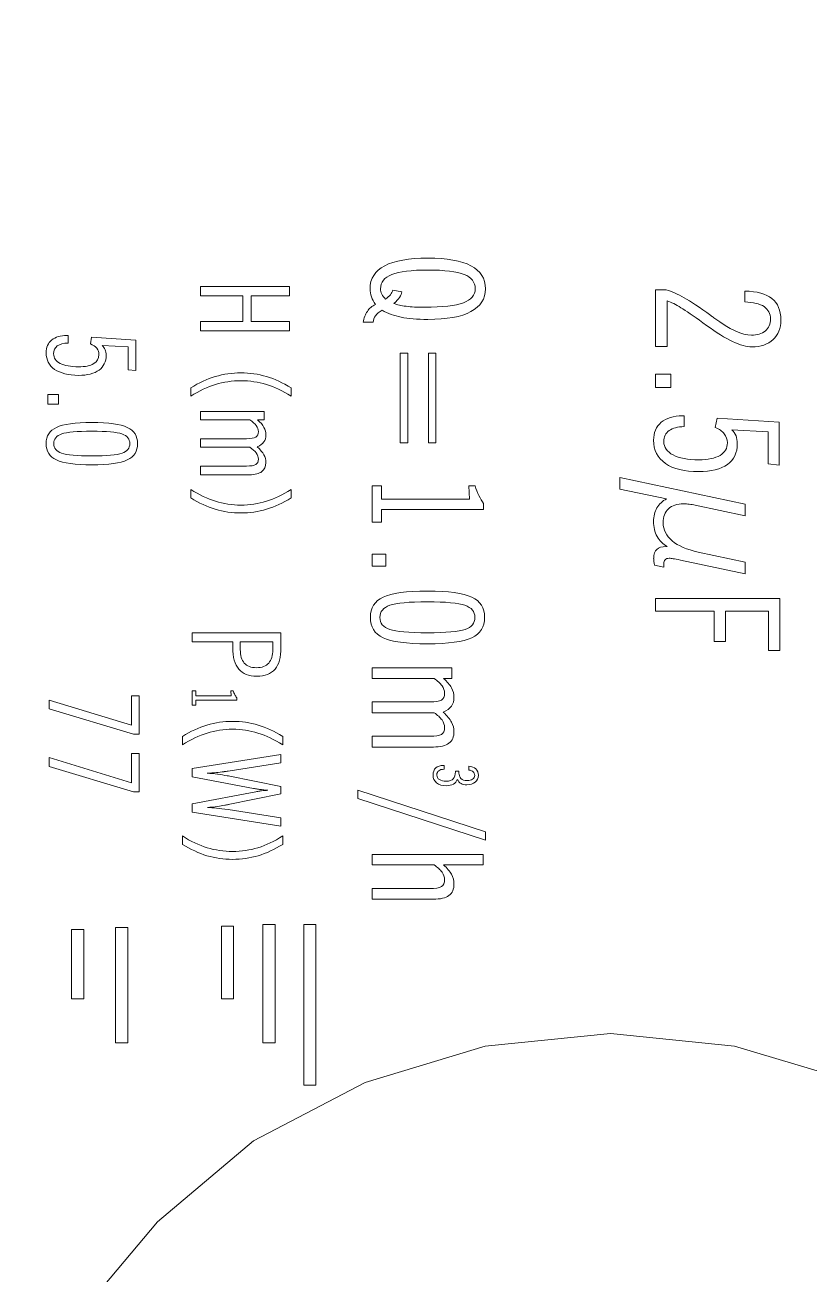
# Model space of a CAD drawing. Header units: millimetres. Extents: x 206 to 1899, y -454 to 296.
# Drawn here: x 1433.883 to 1434.8, y -410.812 to -409.352 of the extents above; entities that cross this region are included whole.
import ezdxf

# ---------------------------------------------------------------- set-up
doc = ezdxf.new("R2010")
doc.units = ezdxf.units.MM
doc.layers.add('细实线', color=7, linetype='Continuous', lineweight=15)

msp = doc.modelspace()

# ---------------------------------------------------------------- linework, layer by layer
at = {"layer": '细实线', "linetype": 'Continuous', "lineweight": 9}
for p, q in [((1434.0884, -409.6576), (1434.0884, -409.6683)), ((1434.1924, -409.6576), (1434.0884, -409.6576)), ((1434.1924, -409.6683), (1434.1924, -409.6576)), ((1434.3134, -409.6617), (1434.3239, -409.6635)), ((1434.6207, -409.6612), (1434.6207, -409.7276)), ((1434.6332, -409.6612), (1434.6207, -409.6612)), ((1434.7251, -409.6628), (1434.7251, -409.6755)), ((1434.0884, -409.6683), (1434.1379, -409.6683)), ((1434.1379, -409.6683), (1434.1379, -409.6985)), ((1434.1478, -409.6985), (1434.1478, -409.6683)), ((1434.1478, -409.6683), (1434.1924, -409.6683)), ((1434.6342, -409.7276), (1434.6342, -409.6741)), ((1434.0884, -409.6985), (1434.0884, -409.7091)), ((1434.1379, -409.6985), (1434.0884, -409.6985)), ((1434.1924, -409.6985), (1434.1478, -409.6985)), ((1434.1924, -409.7091), (1434.1924, -409.6985)), ((1434.2788, -409.6993), (1434.2903, -409.6993)), ((1434.6803, -409.7029), (1434.676, -409.6998)), ((1433.9336, -409.7147), (1433.9324, -409.7147)), ((1433.9336, -409.7236), (1433.9336, -409.7147)), ((1433.9597, -409.7245), (1433.9611, -409.7165)), ((1433.9611, -409.7165), (1434.013, -409.72)), ((1434.013, -409.7558), (1434.013, -409.72)), ((1434.0884, -409.7091), (1434.1924, -409.7091)), ((1434.0039, -409.7279), (1433.9735, -409.7263)), ((1434.0039, -409.7279), (1434.0039, -409.755)), ((1434.3221, -409.7352), (1434.3221, -409.8404)), ((1434.3308, -409.7352), (1434.3221, -409.7352)), ((1434.3308, -409.8404), (1434.3308, -409.7352)), ((1434.3549, -409.7352), (1434.3549, -409.8404)), ((1434.3635, -409.7352), (1434.3549, -409.7352)), ((1434.3635, -409.8404), (1434.3635, -409.7352)), ((1434.6207, -409.7276), (1434.6342, -409.7276)), ((1434.0039, -409.7548), (1434.013, -409.7558)), ((1434.6207, -409.7598), (1434.6207, -409.7757)), ((1434.6386, -409.7598), (1434.6207, -409.7598)), ((1434.6386, -409.7757), (1434.6386, -409.7598)), ((1434.077, -409.776), (1434.077, -409.7857)), ((1434.1944, -409.7857), (1434.1944, -409.776)), ((1434.6207, -409.7757), (1434.6386, -409.7757)), ((1433.9098, -409.7836), (1433.9098, -409.7949)), ((1433.9225, -409.7836), (1433.9098, -409.7836)), ((1433.9098, -409.7949), (1433.9225, -409.7949)), ((1433.9225, -409.7949), (1433.9225, -409.7836)), ((1434.0884, -409.8034), (1434.0884, -409.8133)), ((1434.163, -409.8034), (1434.0884, -409.8034)), ((1434.163, -409.8133), (1434.163, -409.8034)), ((1434.6541, -409.8087), (1434.6523, -409.8087)), ((1434.6541, -409.8212), (1434.6541, -409.8087)), ((1434.0884, -409.8133), (1434.1463, -409.8133)), ((1434.1552, -409.8133), (1434.163, -409.8133)), ((1434.6905, -409.8224), (1434.6925, -409.8114)), ((1434.6925, -409.8114), (1434.7651, -409.8162)), ((1434.7524, -409.8272), (1434.7098, -409.825)), ((1434.7651, -409.8663), (1434.7651, -409.8162)), ((1434.0884, -409.8354), (1434.0884, -409.8454)), ((1434.1423, -409.8354), (1434.0884, -409.8354)), ((1434.7524, -409.8272), (1434.7524, -409.8649)), ((1434.0884, -409.8454), (1434.1463, -409.8454)), ((1434.3221, -409.8404), (1434.3308, -409.8404)), ((1434.3549, -409.8404), (1434.3635, -409.8404)), ((1434.0884, -409.8674), (1434.0884, -409.8775)), ((1434.1423, -409.8674), (1434.0884, -409.8674)), ((1434.7651, -409.8663), (1434.7524, -409.8649)), ((1434.0884, -409.8775), (1434.1456, -409.8775)), ((1434.5789, -409.8808), (1434.5789, -409.8945)), ((1434.5789, -409.8808), (1434.7253, -409.9118)), ((1434.077, -409.8948), (1434.077, -409.9046)), ((1434.1944, -409.9046), (1434.1944, -409.8948)), ((1434.2893, -409.8904), (1434.2893, -409.933)), ((1434.3, -409.8904), (1434.2893, -409.8904)), ((1434.3, -409.9059), (1434.3, -409.8904)), ((1434.4021, -409.8904), (1434.4032, -409.9059)), ((1434.4095, -409.8904), (1434.4021, -409.8904)), ((1434.6335, -409.9057), (1434.5789, -409.8945)), ((1434.4032, -409.9059), (1434.3, -409.9059)), ((1434.4196, -409.9183), (1434.4196, -409.9111)), ((1434.7253, -409.9255), (1434.7253, -409.9118)), ((1434.3, -409.933), (1434.3, -409.9183)), ((1434.3, -409.9183), (1434.4196, -409.9183)), ((1434.7253, -409.9255), (1434.6671, -409.9132)), ((1434.2893, -409.933), (1434.3, -409.933)), ((1434.2893, -409.9703), (1434.2893, -409.9845)), ((1434.3052, -409.9703), (1434.2893, -409.9703)), ((1434.3052, -409.9845), (1434.3052, -409.9703)), ((1434.6342, -409.9615), (1434.6328, -409.9615)), ((1434.6706, -409.9679), (1434.7253, -409.9798)), ((1434.2893, -409.9845), (1434.3052, -409.9845)), ((1434.6303, -409.9854), (1434.6195, -409.9834)), ((1434.7253, -409.9934), (1434.6497, -409.9773)), ((1434.7253, -409.9934), (1434.7253, -409.9798)), ((1434.6207, -410.0223), (1434.6207, -410.0372)), ((1434.7661, -410.0223), (1434.6207, -410.0223)), ((1434.7661, -410.0832), (1434.7661, -410.0223)), ((1434.6207, -410.0372), (1434.6893, -410.0372)), ((1434.6893, -410.0372), (1434.6893, -410.0726)), ((1434.7025, -410.0726), (1434.7025, -410.0372)), ((1434.7025, -410.0372), (1434.7526, -410.0372)), ((1434.7526, -410.0372), (1434.7526, -410.0832)), ((1434.0786, -410.0622), (1434.0786, -410.0729)), ((1434.1826, -410.0622), (1434.0786, -410.0622)), ((1434.0786, -410.0729), (1434.1262, -410.0729)), ((1434.1262, -410.0729), (1434.1262, -410.0796)), ((1434.135, -410.0819), (1434.135, -410.0729)), ((1434.135, -410.0729), (1434.173, -410.0729)), ((1434.173, -410.0729), (1434.173, -410.0819)), ((1434.1826, -410.0796), (1434.1826, -410.0622)), ((1434.6893, -410.0726), (1434.7025, -410.0726)), ((1434.7526, -410.0832), (1434.7661, -410.0832)), ((1434.2893, -410.1034), (1434.2893, -410.1157)), ((1434.3825, -410.1034), (1434.2893, -410.1034)), ((1434.2893, -410.1157), (1434.3616, -410.1157)), ((1434.3728, -410.1157), (1434.3825, -410.1157)), ((1434.3825, -410.1157), (1434.3825, -410.1034)), ((1434.0786, -410.13), (1434.0786, -410.1471)), ((1434.0829, -410.13), (1434.0786, -410.13)), ((1434.0829, -410.1362), (1434.0829, -410.13)), ((1434.1238, -410.13), (1434.1242, -410.1362)), ((1434.1267, -410.13), (1434.1238, -410.13)), ((1433.9116, -410.1409), (1433.9116, -410.1513)), ((1433.9116, -410.1409), (1434.0077, -410.1704)), ((1434.0077, -410.1361), (1434.0077, -410.1704)), ((1434.0167, -410.1361), (1434.0077, -410.1361)), ((1434.0167, -410.1809), (1434.0167, -410.1361)), ((1434.1242, -410.1362), (1434.0829, -410.1362)), ((1434.0829, -410.1471), (1434.0829, -410.1412)), ((1434.0829, -410.1412), (1434.1308, -410.1412)), ((1434.1308, -410.1412), (1434.1308, -410.1383)), ((1434.2893, -410.1432), (1434.2893, -410.1558)), ((1434.3566, -410.1432), (1434.2893, -410.1432)), ((1434.0102, -410.1809), (1433.9116, -410.1513)), ((1434.0786, -410.1471), (1434.0829, -410.1471)), ((1434.2893, -410.1558), (1434.3616, -410.1558)), ((1434.0102, -410.1809), (1434.0167, -410.1809)), ((1434.0673, -410.1835), (1434.0673, -410.1932)), ((1434.1846, -410.1932), (1434.1846, -410.1835)), ((1434.2893, -410.1833), (1434.2893, -410.1959)), ((1434.3566, -410.1833), (1434.2893, -410.1833)), ((1434.0077, -410.2033), (1434.0077, -410.2376)), ((1434.0167, -410.2033), (1434.0077, -410.2033)), ((1434.0167, -410.2481), (1434.0167, -410.2033)), ((1434.0786, -410.2211), (1434.1826, -410.2047)), ((1434.1826, -410.2145), (1434.1826, -410.2047)), ((1434.2893, -410.1959), (1434.3608, -410.1959)), ((1433.9116, -410.2081), (1433.9116, -410.2185)), ((1433.9116, -410.2081), (1434.0077, -410.2376)), ((1434.0102, -410.2481), (1433.9116, -410.2185)), ((1434.1826, -410.2145), (1434.1208, -410.224)), ((1434.3735, -410.2174), (1434.3728, -410.2174)), ((1434.3735, -410.2219), (1434.3735, -410.2174)), ((1434.4022, -410.2184), (1434.4022, -410.2228)), ((1434.0786, -410.2211), (1434.0786, -410.2306)), ((1434.1505, -410.2443), (1434.0786, -410.2306)), ((1434.121, -410.2297), (1434.1826, -410.2422)), ((1434.3907, -410.2242), (1434.3866, -410.2242)), ((1434.3907, -410.2249), (1434.3907, -410.2242)), ((1434.0102, -410.2481), (1434.0167, -410.2481)), ((1434.0786, -410.2624), (1434.1533, -410.2481)), ((1434.1826, -410.2507), (1434.1826, -410.2422)), ((1434.2725, -410.2463), (1434.2725, -410.2561)), ((1434.2725, -410.2463), (1434.4217, -410.2949)), ((1434.0786, -410.2624), (1434.0786, -410.2719)), ((1434.1826, -410.2507), (1434.121, -410.2632)), ((1434.4217, -410.3049), (1434.2725, -410.2561)), ((1434.1826, -410.2883), (1434.0786, -410.2719)), ((1434.1208, -410.269), (1434.1826, -410.2785)), ((1434.1826, -410.2883), (1434.1826, -410.2785)), ((1434.0673, -410.2999), (1434.0673, -410.3097)), ((1434.1846, -410.3097), (1434.1846, -410.2999)), ((1434.4217, -410.3049), (1434.4217, -410.2949)), ((1434.2893, -410.3214), (1434.2893, -410.3337)), ((1434.4192, -410.3214), (1434.2893, -410.3214)), ((1434.4192, -410.3337), (1434.4192, -410.3214)), ((1434.2893, -410.3337), (1434.3616, -410.3337)), ((1434.3728, -410.3337), (1434.4192, -410.3337)), ((1434.2893, -410.3614), (1434.2893, -410.3738)), ((1434.3566, -410.3614), (1434.2893, -410.3614)), ((1434.2893, -410.3738), (1434.3608, -410.3738)), ((1433.989, -410.4069), (1433.989, -410.5418)), ((1434.0033, -410.4069), (1433.989, -410.4069)), ((1434.0033, -410.5418), (1434.0033, -410.4069)), ((1434.1129, -410.4053), (1434.1129, -410.4903)), ((1434.1272, -410.4053), (1434.1129, -410.4053)), ((1434.1272, -410.4903), (1434.1272, -410.4053)), ((1434.1615, -410.4034), (1434.1615, -410.5418)), ((1434.1758, -410.4034), (1434.1615, -410.4034)), ((1434.1758, -410.5418), (1434.1758, -410.4034)), ((1434.2092, -410.4034), (1434.2092, -410.5914)), ((1434.2235, -410.4034), (1434.2092, -410.4034)), ((1434.2235, -410.5914), (1434.2235, -410.4034)), ((1433.9377, -410.4093), (1433.9377, -410.4903)), ((1433.952, -410.4093), (1433.9377, -410.4093)), ((1433.952, -410.4903), (1433.952, -410.4093)), ((1433.9377, -410.4903), (1433.952, -410.4903)), ((1434.1129, -410.4903), (1434.1272, -410.4903)), ((1434.568, -410.5309), (1434.4212, -410.5456)), ((1434.7131, -410.5456), (1434.568, -410.5309)), ((1433.989, -410.5418), (1434.0033, -410.5418)), ((1434.1615, -410.5418), (1434.1758, -410.5418)), ((1434.4212, -410.5456), (1434.281, -410.588)), ((1434.855, -410.588), (1434.7131, -410.5456)), ((1434.281, -410.588), (1434.1505, -410.6565)), ((1434.2092, -410.5914), (1434.2235, -410.5914)), ((1434.1505, -410.6565), (1434.038, -410.7511)), ((1434.038, -410.7511), (1433.9434, -410.8636))]:
    msp.add_line(p, q, dxfattribs=at)
msp.add_circle((1434.568, -411.2705), 2.2138, dxfattribs=at)
for centre, radius, start, end in [((1434.568, -411.2705), 2.5816, 132.7355, 47.2645), ((1434.568, -411.2705), 2.3942, 132.7355, 47.2645), ((1434.6539, -409.975), 0.0355, 179.9555, 187.1237), ((1434.0824, -410.4177), 0.1918, 82.1601, 85.7994), ((1434.0775, -410.4571), 0.2315, 79.4909, 82.2945), ((1434.06, -409.8193), 0.4092, 277.8742, 278.5393), ((1434.0702, -410.4986), 0.2737, 79.2861, 79.5568), ((1434.1717, -410.3423), 0.096, 99.7568, 101.0846), ((1434.1696, -410.3299), 0.0834, 96.6785, 99.7814), ((1434.232, -409.6251), 0.6247, 263.1505, 264.0516), ((1434.1734, -410.3635), 0.1172, 92.9712, 96.5857), ((1434.0844, -410.091), 0.176, 273.9313, 277.8958), ((1434.0723, -410.0199), 0.2481, 280.3414, 281.33)]:
    msp.add_arc(centre, radius, start, end, dxfattribs=at)
for points in [[(1434.2867, -409.66), (1434.2867, -409.6481), (1434.2925, -409.6392), (1434.3039, -409.6332)], [(1434.3039, -409.6332), (1434.3154, -409.6272), (1434.3322, -409.6242), (1434.3543, -409.6242)], [(1434.3543, -409.6242), (1434.3766, -409.6242), (1434.3934, -409.6272), (1434.4047, -409.6332)], [(1434.4047, -409.6332), (1434.4161, -409.6392), (1434.4217, -409.6481), (1434.4217, -409.66)], [(1434.3123, -409.6434), (1434.3034, -409.6469), (1434.299, -409.6524), (1434.299, -409.66)], [(1434.3543, -409.6382), (1434.3352, -409.6382), (1434.3212, -409.6399), (1434.3123, -409.6434)], [(1434.3968, -409.6433), (1434.3881, -409.6399), (1434.3739, -409.6382), (1434.3543, -409.6382)], [(1434.4097, -409.66), (1434.4097, -409.6522), (1434.4054, -409.6467), (1434.3968, -409.6433)], [(1434.2883, -409.6695), (1434.2873, -409.6665), (1434.2867, -409.6633), (1434.2867, -409.66)], [(1434.299, -409.66), (1434.299, -409.6622), (1434.2995, -409.6643), (1434.3005, -409.6663)], [(1434.3106, -409.667), (1434.312, -409.6653), (1434.3129, -409.6635), (1434.3134, -409.6617)], [(1434.3239, -409.6635), (1434.3237, -409.6658), (1434.3228, -409.668), (1434.3213, -409.6701)], [(1434.3959, -409.6765), (1434.4051, -409.6731), (1434.4097, -409.6676), (1434.4097, -409.66)], [(1434.4217, -409.66), (1434.4217, -409.6718), (1434.416, -409.6807), (1434.4047, -409.6868)], [(1434.6332, -409.6612), (1434.6398, -409.6633), (1434.6468, -409.6665), (1434.6541, -409.6707)], [(1434.7251, -409.6628), (1434.7392, -409.6631), (1434.7498, -409.666), (1434.7567, -409.6715)], [(1434.2836, -409.6865), (1434.2859, -409.683), (1434.2891, -409.6803), (1434.293, -409.6783)], [(1434.293, -409.6783), (1434.2909, -409.6754), (1434.2893, -409.6725), (1434.2883, -409.6695)], [(1434.3005, -409.6663), (1434.3015, -409.6684), (1434.3029, -409.6703), (1434.3048, -409.6722)], [(1434.3048, -409.6722), (1434.3073, -409.6704), (1434.3092, -409.6687), (1434.3106, -409.667)], [(1434.3213, -409.6701), (1434.3199, -409.6723), (1434.3176, -409.6746), (1434.3146, -409.6772)], [(1434.3146, -409.6772), (1434.3184, -409.6788), (1434.3232, -409.6799), (1434.3289, -409.6806)], [(1434.3507, -409.6817), (1434.3717, -409.6817), (1434.3868, -409.68), (1434.3959, -409.6765)], [(1434.6503, -409.6822), (1434.6443, -409.6786), (1434.639, -409.6758), (1434.6342, -409.6741)], [(1434.6541, -409.6707), (1434.6614, -409.6748), (1434.6719, -409.6818), (1434.6854, -409.6915)], [(1434.7475, -409.681), (1434.7424, -409.6777), (1434.735, -409.6758), (1434.7251, -409.6755)], [(1434.7567, -409.6715), (1434.7636, -409.6771), (1434.7671, -409.6855), (1434.7671, -409.6966)], [(1434.2788, -409.6993), (1434.2796, -409.6942), (1434.2812, -409.69), (1434.2836, -409.6865)], [(1434.2932, -409.6916), (1434.2914, -409.6939), (1434.2905, -409.6965), (1434.2903, -409.6993)], [(1434.3009, -409.6851), (1434.2975, -409.6871), (1434.2949, -409.6892), (1434.2932, -409.6916)], [(1434.3231, -409.6933), (1434.3149, -409.6916), (1434.3075, -409.6889), (1434.3009, -409.6851)], [(1434.3543, -409.6959), (1434.3417, -409.6959), (1434.3313, -409.695), (1434.3231, -409.6933)], [(1434.3289, -409.6806), (1434.3347, -409.6813), (1434.3419, -409.6817), (1434.3507, -409.6817)], [(1434.4047, -409.6868), (1434.3933, -409.6929), (1434.3765, -409.6959), (1434.3543, -409.6959)], [(1434.676, -409.6998), (1434.6649, -409.6917), (1434.6563, -409.6858), (1434.6503, -409.6822)], [(1434.6854, -409.6915), (1434.6862, -409.6921), (1434.6874, -409.6929), (1434.6889, -409.694)], [(1434.755, -409.6956), (1434.755, -409.6892), (1434.7525, -409.6844), (1434.7475, -409.681)], [(1434.7332, -409.728), (1434.7208, -409.728), (1434.7032, -409.7196), (1434.6803, -409.7029)], [(1434.6889, -409.694), (1434.7073, -409.7075), (1434.722, -409.7143), (1434.7328, -409.7143)], [(1434.749, -409.7092), (1434.753, -409.7059), (1434.755, -409.7013), (1434.755, -409.6956)], [(1434.7671, -409.6966), (1434.7671, -409.7062), (1434.7641, -409.7139), (1434.758, -409.7195)], [(1433.908, -409.735), (1433.908, -409.7286), (1433.9102, -409.7236), (1433.9144, -409.72)], [(1433.9144, -409.72), (1433.9187, -409.7165), (1433.9247, -409.7147), (1433.9324, -409.7147)], [(1434.7328, -409.7143), (1434.7396, -409.7143), (1434.745, -409.7126), (1434.749, -409.7092)], [(1434.758, -409.7195), (1434.7519, -409.7251), (1434.7436, -409.728), (1434.7332, -409.728)], [(1433.9179, -409.7544), (1433.9113, -409.7498), (1433.908, -409.7433), (1433.908, -409.735)], [(1433.921, -409.7269), (1433.9181, -409.7291), (1433.9167, -409.7322), (1433.9167, -409.7361)], [(1433.9167, -409.7361), (1433.9167, -409.7409), (1433.9192, -409.7446), (1433.9243, -409.7473)], [(1433.9336, -409.7236), (1433.9282, -409.7237), (1433.924, -409.7248), (1433.921, -409.7269)], [(1433.9672, -409.7296), (1433.9654, -409.7274), (1433.9629, -409.7257), (1433.9597, -409.7245)], [(1433.9636, -409.7476), (1433.9677, -409.7452), (1433.9697, -409.7417), (1433.9697, -409.7371)], [(1433.9697, -409.7371), (1433.9697, -409.7343), (1433.9689, -409.7318), (1433.9672, -409.7296)], [(1433.9735, -409.7263), (1433.975, -409.7278), (1433.9762, -409.7294), (1433.9769, -409.7313)], [(1433.9769, -409.7313), (1433.9777, -409.7331), (1433.9781, -409.7353), (1433.9781, -409.7379)], [(1433.9243, -409.7473), (1433.9295, -409.75), (1433.9366, -409.7513), (1433.9459, -409.7513)], [(1433.9459, -409.7513), (1433.9536, -409.7513), (1433.9595, -409.7501), (1433.9636, -409.7476)], [(1433.9781, -409.7379), (1433.9781, -409.7454), (1433.9753, -409.7512), (1433.9698, -409.7552)], [(1433.9459, -409.7613), (1433.9339, -409.7613), (1433.9246, -409.7589), (1433.9179, -409.7544)], [(1433.9698, -409.7552), (1433.9642, -409.7592), (1433.9562, -409.7613), (1433.9459, -409.7613)], [(1434.077, -409.776), (1434.0866, -409.77), (1434.0962, -409.7656), (1434.1058, -409.7627)], [(1434.1058, -409.7627), (1434.1154, -409.7598), (1434.1254, -409.7584), (1434.1358, -409.7584)], [(1434.1358, -409.7584), (1434.1461, -409.7584), (1434.1561, -409.7598), (1434.1657, -409.7627)], [(1434.1657, -409.7627), (1434.1753, -409.7656), (1434.1848, -409.77), (1434.1944, -409.776)], [(1434.106, -409.772), (1434.0966, -409.7749), (1434.0869, -409.7795), (1434.077, -409.7857)], [(1434.1358, -409.7676), (1434.1254, -409.7676), (1434.1155, -409.7691), (1434.106, -409.772)], [(1434.1655, -409.772), (1434.156, -409.7691), (1434.1461, -409.7676), (1434.1358, -409.7676)], [(1434.1944, -409.7857), (1434.1846, -409.7795), (1434.1749, -409.7749), (1434.1655, -409.772)], [(1434.6273, -409.8162), (1434.6332, -409.8112), (1434.6416, -409.8087), (1434.6523, -409.8087)], [(1433.908, -409.8411), (1433.908, -409.8322), (1433.912, -409.8259), (1433.92, -409.8222)], [(1433.92, -409.8222), (1433.9279, -409.8184), (1433.9417, -409.8165), (1433.9614, -409.8165)], [(1433.9614, -409.8165), (1433.9811, -409.8165), (1433.995, -409.8184), (1434.0029, -409.8222)], [(1434.0029, -409.8222), (1434.0109, -409.826), (1434.0149, -409.8323), (1434.0149, -409.8411)], [(1434.1537, -409.8201), (1434.152, -409.8178), (1434.1496, -409.8156), (1434.1463, -409.8133)], [(1434.1561, -409.8271), (1434.1561, -409.8247), (1434.1553, -409.8224), (1434.1537, -409.8201)], [(1434.1552, -409.8133), (1434.1586, -409.8163), (1434.1611, -409.8193), (1434.1626, -409.8221)], [(1434.1626, -409.8221), (1434.1641, -409.8249), (1434.1649, -409.8279), (1434.1649, -409.831)], [(1434.6183, -409.8372), (1434.6183, -409.8283), (1434.6213, -409.8213), (1434.6273, -409.8162)], [(1434.6541, -409.8212), (1434.6464, -409.8214), (1434.6406, -409.8229), (1434.6365, -409.8259)], [(1434.701, -409.8297), (1434.6986, -409.8266), (1434.6951, -409.8242), (1434.6905, -409.8224)], [(1434.7098, -409.825), (1434.712, -409.8271), (1434.7136, -409.8294), (1434.7147, -409.832)], [(1433.9262, -409.8298), (1433.92, -409.832), (1433.9169, -409.8357), (1433.9169, -409.8411)], [(1433.9614, -409.8266), (1433.9441, -409.8266), (1433.9324, -409.8277), (1433.9262, -409.8298)], [(1433.9966, -409.8298), (1433.9904, -409.8277), (1433.9787, -409.8266), (1433.9614, -409.8266)], [(1434.0058, -409.8411), (1434.0058, -409.8357), (1434.0027, -409.832), (1433.9966, -409.8298)], [(1434.1423, -409.8354), (1434.1476, -409.8354), (1434.1512, -409.8347), (1434.1532, -409.8335)], [(1434.1532, -409.8335), (1434.1551, -409.8323), (1434.1561, -409.8302), (1434.1561, -409.8271)], [(1434.1625, -409.8392), (1434.1609, -409.8415), (1434.1584, -409.8434), (1434.1549, -409.8448)], [(1434.1649, -409.831), (1434.1649, -409.8343), (1434.1641, -409.837), (1434.1625, -409.8392)], [(1434.6322, -409.8643), (1434.6229, -409.8578), (1434.6183, -409.8488), (1434.6183, -409.8372)], [(1434.6365, -409.8259), (1434.6324, -409.8289), (1434.6303, -409.8332), (1434.6303, -409.8388)], [(1434.6303, -409.8388), (1434.6303, -409.8454), (1434.6339, -409.8506), (1434.6411, -409.8544)], [(1434.7046, -409.8401), (1434.7046, -409.8362), (1434.7034, -409.8327), (1434.701, -409.8297)], [(1434.7147, -409.832), (1434.7157, -409.8346), (1434.7162, -409.8376), (1434.7162, -409.8413)], [(1433.9199, -409.8602), (1433.912, -409.8564), (1433.908, -409.8501), (1433.908, -409.8411)], [(1433.9169, -409.8411), (1433.9169, -409.8465), (1433.92, -409.8502), (1433.9261, -409.8523)], [(1433.9261, -409.8523), (1433.9322, -409.8544), (1433.944, -409.8555), (1433.9614, -409.8555)], [(1433.9614, -409.8555), (1433.9788, -409.8555), (1433.9906, -409.8544), (1433.9967, -409.8523)], [(1433.9967, -409.8523), (1434.0028, -409.8502), (1434.0058, -409.8465), (1434.0058, -409.8411)], [(1434.0149, -409.8411), (1434.0149, -409.8501), (1434.0109, -409.8564), (1434.0029, -409.8602)], [(1434.1537, -409.8521), (1434.152, -409.8498), (1434.1496, -409.8476), (1434.1463, -409.8454)], [(1434.1561, -409.8593), (1434.1561, -409.8568), (1434.1553, -409.8545), (1434.1537, -409.8521)], [(1434.1549, -409.8448), (1434.1585, -409.8483), (1434.1611, -409.8514), (1434.1626, -409.8542)], [(1434.1626, -409.8542), (1434.1641, -409.857), (1434.1649, -409.86), (1434.1649, -409.8631)], [(1434.696, -409.8549), (1434.7017, -409.8515), (1434.7046, -409.8465), (1434.7046, -409.8401)], [(1434.7162, -409.8413), (1434.7162, -409.8518), (1434.7124, -409.8599), (1434.7046, -409.8655)], [(1433.9614, -409.8659), (1433.9417, -409.8659), (1433.9279, -409.864), (1433.9199, -409.8602)], [(1434.0029, -409.8602), (1433.995, -409.864), (1433.9811, -409.8659), (1433.9614, -409.8659)], [(1434.1423, -409.8674), (1434.1476, -409.8674), (1434.1512, -409.8668), (1434.1532, -409.8656)], [(1434.1532, -409.8656), (1434.1551, -409.8644), (1434.1561, -409.8623), (1434.1561, -409.8593)], [(1434.1649, -409.8631), (1434.1649, -409.868), (1434.1633, -409.8716), (1434.1602, -409.8739)], [(1434.6712, -409.8739), (1434.6544, -409.8739), (1434.6414, -409.8707), (1434.6322, -409.8643)], [(1434.6411, -409.8544), (1434.6482, -409.8582), (1434.6583, -409.86), (1434.6712, -409.86)], [(1434.6712, -409.86), (1434.682, -409.86), (1434.6903, -409.8583), (1434.696, -409.8549)], [(1434.7046, -409.8655), (1434.6968, -409.8711), (1434.6857, -409.8739), (1434.6712, -409.8739)], [(1434.1602, -409.8739), (1434.157, -409.8763), (1434.1522, -409.8775), (1434.1456, -409.8775)], [(1434.077, -409.8948), (1434.0869, -409.9011), (1434.0966, -409.9057), (1434.106, -409.9086)], [(1434.1655, -409.9086), (1434.1749, -409.9057), (1434.1846, -409.9011), (1434.1944, -409.8948)], [(1434.4095, -409.8904), (1434.4109, -409.8947), (1434.4124, -409.8986), (1434.4141, -409.9019)], [(1434.1058, -409.9179), (1434.0962, -409.915), (1434.0866, -409.9106), (1434.077, -409.9046)], [(1434.106, -409.9086), (1434.1155, -409.9115), (1434.1254, -409.913), (1434.1358, -409.913)], [(1434.1358, -409.913), (1434.1461, -409.913), (1434.156, -409.9115), (1434.1655, -409.9086)], [(1434.1944, -409.9046), (1434.1848, -409.9106), (1434.1753, -409.915), (1434.1657, -409.9179)], [(1434.4141, -409.9019), (1434.4158, -409.9054), (1434.4176, -409.9084), (1434.4196, -409.9111)], [(1434.6222, -409.9163), (1434.6248, -409.9118), (1434.6286, -409.9083), (1434.6335, -409.9057)], [(1434.6535, -409.9116), (1434.6458, -409.9116), (1434.6399, -409.9135), (1434.6358, -409.9173)], [(1434.66, -409.912), (1434.6578, -409.9117), (1434.6556, -409.9116), (1434.6535, -409.9116)], [(1434.6671, -409.9132), (1434.6646, -409.9127), (1434.6622, -409.9122), (1434.66, -409.912)], [(1434.1358, -409.9222), (1434.1254, -409.9222), (1434.1154, -409.9207), (1434.1058, -409.9179)], [(1434.1657, -409.9179), (1434.1561, -409.9207), (1434.1461, -409.9222), (1434.1358, -409.9222)], [(1434.6183, -409.9321), (1434.6183, -409.9261), (1434.6196, -409.9208), (1434.6222, -409.9163)], [(1434.6358, -409.9173), (1434.6316, -409.9211), (1434.6295, -409.9266), (1434.6295, -409.9337)], [(1434.6224, -409.9497), (1434.6196, -409.9446), (1434.6183, -409.9388), (1434.6183, -409.9321)], [(1434.6295, -409.9337), (1434.6295, -409.9419), (1434.633, -409.9489), (1434.6401, -409.9548)], [(1434.6342, -409.9615), (1434.6291, -409.9588), (1434.6252, -409.9548), (1434.6224, -409.9497)], [(1434.6401, -409.9548), (1434.6471, -409.9607), (1434.6573, -409.9651), (1434.6706, -409.9679)], [(1434.6185, -409.975), (1434.6185, -409.9704), (1434.6196, -409.967), (1434.622, -409.9648)], [(1434.622, -409.9648), (1434.6243, -409.9626), (1434.6279, -409.9615), (1434.6328, -409.9615)], [(1434.6195, -409.9834), (1434.6192, -409.9822), (1434.619, -409.9809), (1434.6187, -409.9794)], [(1434.6317, -409.9769), (1434.6307, -409.978), (1434.6301, -409.9796), (1434.6301, -409.9819)], [(1434.6301, -409.9819), (1434.6301, -409.9823), (1434.6301, -409.9829), (1434.6302, -409.9835)], [(1434.6302, -409.9835), (1434.6302, -409.9841), (1434.6303, -409.9847), (1434.6303, -409.9854)], [(1434.6366, -409.9752), (1434.6344, -409.9752), (1434.6328, -409.9757), (1434.6317, -409.9769)], [(1434.6413, -409.9757), (1434.6394, -409.9754), (1434.6378, -409.9752), (1434.6366, -409.9752)], [(1434.6497, -409.9773), (1434.6461, -409.9766), (1434.6433, -409.976), (1434.6413, -409.9757)], [(1434.302, -410.0206), (1434.312, -410.0159), (1434.3292, -410.0136), (1434.3538, -410.0136)], [(1434.3538, -410.0136), (1434.3785, -410.0136), (1434.3958, -410.0159), (1434.4057, -410.0206)], [(1434.2871, -410.0443), (1434.2871, -410.0332), (1434.2921, -410.0253), (1434.302, -410.0206)], [(1434.3538, -410.0261), (1434.3322, -410.0261), (1434.3175, -410.0275), (1434.3098, -410.0302)], [(1434.3977, -410.0302), (1434.39, -410.0275), (1434.3754, -410.0261), (1434.3538, -410.0261)], [(1434.4057, -410.0206), (1434.4157, -410.0253), (1434.4207, -410.0332), (1434.4207, -410.0443)], [(1434.3098, -410.0302), (1434.3021, -410.0329), (1434.2982, -410.0376), (1434.2982, -410.0443)], [(1434.4093, -410.0443), (1434.4093, -410.0376), (1434.4055, -410.0329), (1434.3977, -410.0302)], [(1434.302, -410.0681), (1434.292, -410.0634), (1434.2871, -410.0555), (1434.2871, -410.0443)], [(1434.2982, -410.0443), (1434.2982, -410.051), (1434.3021, -410.0557), (1434.3097, -410.0583)], [(1434.3097, -410.0583), (1434.3173, -410.061), (1434.332, -410.0623), (1434.3538, -410.0623)], [(1434.3538, -410.0623), (1434.3755, -410.0623), (1434.3903, -410.061), (1434.3979, -410.0583)], [(1434.3979, -410.0583), (1434.4055, -410.0557), (1434.4093, -410.051), (1434.4093, -410.0443)], [(1434.4207, -410.0443), (1434.4207, -410.0555), (1434.4157, -410.0634), (1434.4057, -410.0681)], [(1434.3538, -410.0752), (1434.3292, -410.0752), (1434.3119, -410.0729), (1434.302, -410.0681)], [(1434.4057, -410.0681), (1434.3958, -410.0729), (1434.3785, -410.0752), (1434.3538, -410.0752)], [(1434.1332, -410.1048), (1434.1286, -410.0992), (1434.1262, -410.0908), (1434.1262, -410.0796)], [(1434.135, -410.0819), (1434.135, -410.0889), (1434.1366, -410.0942), (1434.1397, -410.0977)], [(1434.1682, -410.0978), (1434.1714, -410.0942), (1434.173, -410.0889), (1434.173, -410.0819)], [(1434.1826, -410.0796), (1434.1826, -410.0908), (1434.1803, -410.0992), (1434.1756, -410.1048)], [(1434.1397, -410.0977), (1434.1429, -410.1013), (1434.1476, -410.1031), (1434.1538, -410.1031)], [(1434.1538, -410.1031), (1434.1603, -410.1031), (1434.1651, -410.1013), (1434.1682, -410.0978)], [(1434.1544, -410.1131), (1434.1449, -410.1131), (1434.1379, -410.1103), (1434.1332, -410.1048)], [(1434.1756, -410.1048), (1434.1709, -410.1103), (1434.1638, -410.1131), (1434.1544, -410.1131)], [(1434.3709, -410.1242), (1434.3688, -410.1213), (1434.3657, -410.1185), (1434.3616, -410.1157)], [(1434.3728, -410.1157), (1434.377, -410.1195), (1434.3801, -410.1231), (1434.382, -410.1266)], [(1434.1267, -410.13), (1434.1273, -410.1318), (1434.1279, -410.1333), (1434.1286, -410.1346)], [(1434.3739, -410.133), (1434.3739, -410.13), (1434.3729, -410.127), (1434.3709, -410.1242)], [(1434.382, -410.1266), (1434.3839, -410.1301), (1434.3849, -410.1339), (1434.3849, -410.1379)], [(1434.1286, -410.1346), (1434.1292, -410.136), (1434.13, -410.1372), (1434.1308, -410.1383)], [(1434.3566, -410.1432), (1434.3632, -410.1432), (1434.3677, -410.1425), (1434.3702, -410.1409)], [(1434.3702, -410.1409), (1434.3727, -410.1394), (1434.3739, -410.1367), (1434.3739, -410.133)], [(1434.3849, -410.1379), (1434.3849, -410.1419), (1434.3839, -410.1453), (1434.3819, -410.1481)], [(1434.3709, -410.1642), (1434.3688, -410.1613), (1434.3657, -410.1585), (1434.3616, -410.1558)], [(1434.3819, -410.1481), (1434.3799, -410.1509), (1434.3767, -410.1533), (1434.3724, -410.1551)], [(1434.3724, -410.1551), (1434.3769, -410.1594), (1434.3801, -410.1633), (1434.382, -410.1668)], [(1434.0673, -410.1835), (1434.0768, -410.1775), (1434.0865, -410.1731), (1434.096, -410.1702)], [(1434.096, -410.1702), (1434.1057, -410.1673), (1434.1156, -410.1659), (1434.126, -410.1659)], [(1434.126, -410.1751), (1434.1156, -410.1751), (1434.1057, -410.1765), (1434.0963, -410.1795)], [(1434.126, -410.1659), (1434.1363, -410.1659), (1434.1463, -410.1673), (1434.1559, -410.1702)], [(1434.1557, -410.1795), (1434.1462, -410.1765), (1434.1363, -410.1751), (1434.126, -410.1751)], [(1434.1559, -410.1702), (1434.1655, -410.1731), (1434.1751, -410.1775), (1434.1846, -410.1835)], [(1434.3702, -410.1811), (1434.3727, -410.1795), (1434.3739, -410.1769), (1434.3739, -410.1731)], [(1434.3739, -410.1731), (1434.3739, -410.1701), (1434.3729, -410.1671), (1434.3709, -410.1642)], [(1434.382, -410.1668), (1434.3839, -410.1704), (1434.3849, -410.1741), (1434.3849, -410.1779)], [(1434.0963, -410.1795), (1434.0868, -410.1824), (1434.0771, -410.187), (1434.0673, -410.1932)], [(1434.1846, -410.1932), (1434.1748, -410.187), (1434.1651, -410.1824), (1434.1557, -410.1795)], [(1434.3566, -410.1833), (1434.3632, -410.1833), (1434.3677, -410.1826), (1434.3702, -410.1811)], [(1434.3849, -410.1779), (1434.3849, -410.184), (1434.3829, -410.1885), (1434.379, -410.1915)], [(1434.379, -410.1915), (1434.375, -410.1945), (1434.369, -410.1959), (1434.3608, -410.1959)], [(1434.3636, -410.2203), (1434.3657, -410.2184), (1434.3688, -410.2174), (1434.3728, -410.2174)], [(1434.4022, -410.2184), (1434.4057, -410.2187), (1434.4085, -410.2197), (1434.4105, -410.2215)], [(1434.1072, -410.2257), (1434.1034, -410.2261), (1434.0998, -410.2263), (1434.0965, -410.2264)], [(1434.116, -410.2247), (1434.1128, -410.2251), (1434.1099, -410.2255), (1434.1072, -410.2257)], [(1434.3604, -410.2288), (1434.3604, -410.2251), (1434.3615, -410.2223), (1434.3636, -410.2203)], [(1434.3646, -410.2378), (1434.3619, -410.2355), (1434.3604, -410.2325), (1434.3604, -410.2288)], [(1434.367, -410.2236), (1434.3656, -410.2246), (1434.3649, -410.2263), (1434.3649, -410.2286)], [(1434.3649, -410.2286), (1434.3649, -410.2309), (1434.3659, -410.2327), (1434.3678, -410.234)], [(1434.3735, -410.2219), (1434.3706, -410.2219), (1434.3684, -410.2224), (1434.367, -410.2236)], [(1434.3761, -410.2358), (1434.3797, -410.2358), (1434.3824, -410.2349), (1434.384, -410.2332)], [(1434.3888, -410.2337), (1434.3879, -410.2362), (1434.3864, -410.238), (1434.3842, -410.2392)], [(1434.3931, -410.2385), (1434.3913, -410.2374), (1434.3898, -410.2358), (1434.3888, -410.2337)], [(1434.3907, -410.2249), (1434.3907, -410.226), (1434.3907, -410.227), (1434.3909, -410.228)], [(1434.3909, -410.228), (1434.3912, -410.2299), (1434.392, -410.2314), (1434.393, -410.2326)], [(1434.393, -410.2326), (1434.3946, -410.2343), (1434.397, -410.2351), (1434.4002, -410.2351)], [(1434.4002, -410.2351), (1434.4029, -410.2351), (1434.4051, -410.2346), (1434.4067, -410.2335)], [(1434.4074, -410.2249), (1434.4062, -410.2238), (1434.4045, -410.2231), (1434.4022, -410.2228)], [(1434.4067, -410.2335), (1434.4083, -410.2324), (1434.4091, -410.2309), (1434.4091, -410.229)], [(1434.4091, -410.229), (1434.4091, -410.2273), (1434.4085, -410.2259), (1434.4074, -410.2249)], [(1434.4134, -410.2289), (1434.4134, -410.2323), (1434.4122, -410.235), (1434.4098, -410.237)], [(1434.4105, -410.2215), (1434.4125, -410.2234), (1434.4134, -410.2259), (1434.4134, -410.2289)], [(1434.1527, -410.2447), (1434.1519, -410.2445), (1434.1512, -410.2444), (1434.1505, -410.2443)], [(1434.1575, -410.2454), (1434.1557, -410.2451), (1434.1542, -410.2449), (1434.1527, -410.2447)], [(1434.376, -410.2411), (1434.3713, -410.2411), (1434.3674, -410.24), (1434.3646, -410.2378)], [(1434.3678, -410.234), (1434.3698, -410.2352), (1434.3725, -410.2358), (1434.3761, -410.2358)], [(1434.3842, -410.2392), (1434.3821, -410.2405), (1434.3794, -410.2411), (1434.376, -410.2411)], [(1434.4, -410.24), (1434.3972, -410.24), (1434.3949, -410.2395), (1434.3931, -410.2385)], [(1434.4098, -410.237), (1434.4073, -410.239), (1434.4041, -410.24), (1434.4, -410.24)], [(1434.0965, -410.2666), (1434.1, -410.2667), (1434.1036, -410.2669), (1434.1073, -410.2673)], [(1434.1073, -410.2673), (1434.111, -410.2676), (1434.1155, -410.2682), (1434.1208, -410.269)], [(1434.1168, -410.264), (1434.114, -410.2645), (1434.1113, -410.265), (1434.1086, -410.2653)], [(1434.0673, -410.2999), (1434.0771, -410.3061), (1434.0868, -410.3107), (1434.0963, -410.3136)], [(1434.1557, -410.3136), (1434.1651, -410.3107), (1434.1748, -410.3061), (1434.1846, -410.2999)], [(1434.096, -410.3229), (1434.0865, -410.32), (1434.0768, -410.3156), (1434.0673, -410.3097)], [(1434.0963, -410.3136), (1434.1057, -410.3165), (1434.1156, -410.318), (1434.126, -410.318)], [(1434.126, -410.318), (1434.1363, -410.318), (1434.1462, -410.3165), (1434.1557, -410.3136)], [(1434.1846, -410.3097), (1434.1751, -410.3156), (1434.1655, -410.32), (1434.1559, -410.3229)], [(1434.126, -410.3272), (1434.1156, -410.3272), (1434.1057, -410.3258), (1434.096, -410.3229)], [(1434.1559, -410.3229), (1434.1463, -410.3258), (1434.1363, -410.3272), (1434.126, -410.3272)], [(1434.3709, -410.3422), (1434.3688, -410.3393), (1434.3657, -410.3365), (1434.3616, -410.3337)], [(1434.3728, -410.3337), (1434.377, -410.3375), (1434.3801, -410.3412), (1434.382, -410.3447)], [(1434.3739, -410.351), (1434.3739, -410.348), (1434.3729, -410.345), (1434.3709, -410.3422)], [(1434.382, -410.3447), (1434.3839, -410.3483), (1434.3849, -410.3521), (1434.3849, -410.356)], [(1434.3566, -410.3614), (1434.3631, -410.3614), (1434.3676, -410.3607), (1434.3701, -410.3591)], [(1434.3701, -410.3591), (1434.3727, -410.3575), (1434.3739, -410.3548), (1434.3739, -410.351)], [(1434.3849, -410.356), (1434.3849, -410.3621), (1434.3829, -410.3666), (1434.379, -410.3695)], [(1434.379, -410.3695), (1434.375, -410.3724), (1434.369, -410.3738), (1434.3608, -410.3738)]]:
    msp.add_open_spline(points, degree=3, dxfattribs=at)
msp.add_open_spline([(1434.384, -410.2332), (1434.3857, -410.2314), (1434.3866, -410.2284), (1434.3866, -410.2244), (1434.3866, -410.2242)], degree=3, knots=[0, 0, 0, 0, 0.956866, 1, 1, 1, 1], dxfattribs=at)

doc.saveas('drawing.dxf')
